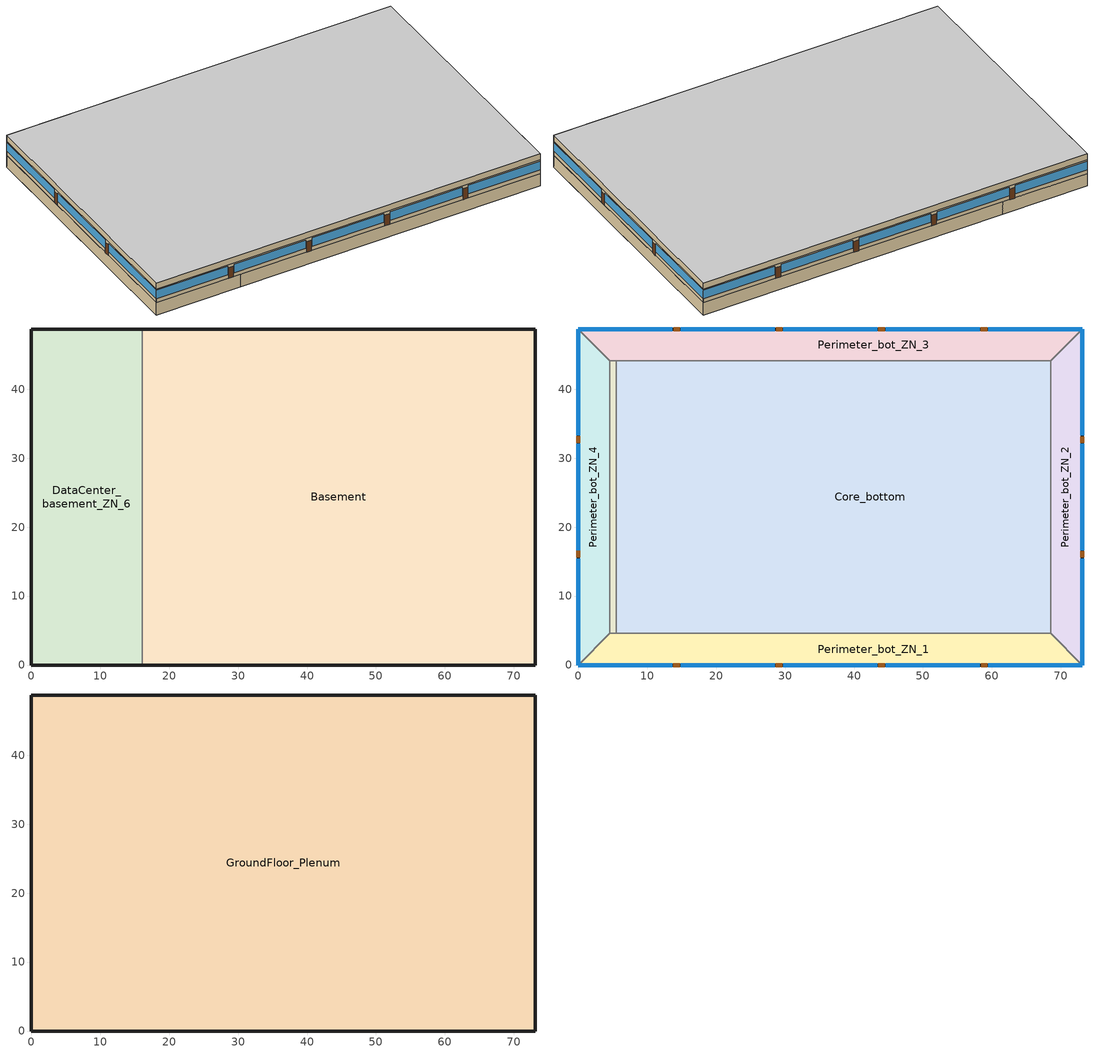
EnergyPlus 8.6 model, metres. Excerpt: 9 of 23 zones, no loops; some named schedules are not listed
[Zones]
Basement
 floor othersidecoefficients (ext_slab_8in_with_carpet): 73.11,48.74 73.11,0 16.08,0 16.08,48.74 z-2.44
 wall othersidecoefficients (basement_wall): 16.08,0 73.11,0 73.11,48.74 16.08,48.74 z-2.44:0
 wall to DataCenter_basement_ZN_6 (int_wall): 16.08,48.74 16.08,0 z-2.44:0
DataCenter_basement_ZN_6
 floor othersidecoefficients (ext_slab_8in_with_carpet): 16.08,48.74 16.08,0 0,0 0,48.74 z-2.44
 wall othersidecoefficients (basement_wall): 16.08,48.74 0,48.74 0,0 16.08,0 z-2.44:0
Core_bottom
 floor to DataCenter_basement_ZN_6 (int_slab_floor): 16.08,44.16 16.08,4.57 5.49,4.57 5.49,44.16 z0
 floor to Basement (int_slab_floor): 68.53,44.16 68.53,4.57 16.08,4.57 16.08,44.16 z0
 wall to Perimeter_bot_ZN_1 (int_wall): 5.49,4.57 68.53,4.57 z0:2.74
 wall to DataCenter_bot_ZN_6 (int_wall): 5.49,44.16 5.49,4.57 z0:2.74
 wall to Perimeter_bot_ZN_3 (int_wall): 68.53,44.16 5.49,44.16 z0:2.74
 wall to Perimeter_bot_ZN_2 (int_wall): 68.53,4.57 68.53,44.16 z0:2.74
 ceiling to GroundFloor_Plenum (DropCeiling): 5.49,44.16 5.49,4.57 68.53,4.57 68.53,44.16 z2.74
Perimeter_bot_ZN_3
 floor to Basement (int_slab_floor): 73.11,48.74 68.53,44.16 16.08,44.16 16.08,48.74 z0
 floor to DataCenter_basement_ZN_6 (int_slab_floor): 16.08,48.74 16.08,44.16 4.57,44.16 0,48.74 z0
 wall outside (nonres_ext_wall): 73.11,48.74 0,48.74 z0:2.74
 wall to Perimeter_bot_ZN_4 (int_wall): 0,48.74 4.57,44.16 z0:2.74
 wall to Perimeter_bot_ZN_2 (int_wall): 68.53,44.16 73.11,48.74 z0:2.74
 wall to DataCenter_bot_ZN_6 (int_wall): 4.57,44.16 5.49,44.16 z0:2.74
 window (Window_U_0.42_SHGC_0.35): 73.11,48.74 59.46,48.74 / 58.24,48.74 44.6,48.74 / 43.38,48.74 29.73,48.74 / 28.51,48.74 14.86,48.74 / 13.65,48.74 0,48.74 z0.8:2.5
 door (Swinging Door_con): 59.29,48.74 58.38,48.74 / 44.44,48.74 43.52,48.74 / 29.61,48.74 28.7,48.74 / 14.74,48.74 13.82,48.74 z0:2.13
 ceiling to GroundFloor_Plenum (DropCeiling): 0,48.74 4.57,44.16 68.53,44.16 73.11,48.74 z2.74
Perimeter_bot_ZN_2
 floor to Basement (int_slab_floor): 73.11,48.74 73.11,0 68.53,4.57 68.53,44.16 z0
 wall outside (nonres_ext_wall): 73.11,0 73.11,48.74 z0:2.74
 wall to Perimeter_bot_ZN_1 (int_wall): 68.53,4.57 73.11,0 z0:2.74
 window (Window_U_0.42_SHGC_0.35): 73.11,0 73.11,15.43 / 73.11,16.65 73.11,32.09 / 73.11,33.3 73.11,48.74 z0.83:2.5
 door (Swinging Door_con): 73.11,15.6 73.11,16.51 / 73.11,32.21 73.11,33.12 z0:2.13
 ceiling to GroundFloor_Plenum (DropCeiling): 68.53,44.16 68.53,4.57 73.11,0 73.11,48.74 z2.74
Perimeter_bot_ZN_1
 floor to DataCenter_basement_ZN_6 (int_slab_floor): 16.08,4.57 16.08,0 0,0 4.57,4.57 z0
 floor to Basement (int_slab_floor): 68.53,4.57 73.11,0 16.08,0 16.08,4.57 z0
 wall outside (nonres_ext_wall): 0,0 73.11,0 z0:2.74
 wall to DataCenter_bot_ZN_6 (int_wall): 5.49,4.57 4.57,4.57 z0:2.74
 wall to Perimeter_bot_ZN_4 (int_wall): 4.57,4.57 0,0 z0:2.74
 window (Window_U_0.42_SHGC_0.35): 0,0 13.65,0 / 14.87,0 28.51,0 / 29.73,0 43.38,0 / 44.6,0 58.24,0 / 59.46,0 73.11,0 z0.8:2.5
 door (Swinging Door_con): 13.81,0 14.73,0 / 28.64,0 29.56,0 / 43.53,0 44.44,0 / 58.43,0 59.34,0 z0:2.13
 ceiling to GroundFloor_Plenum (DropCeiling): 4.57,4.57 0,0 73.11,0 68.53,4.57 z2.74
Perimeter_bot_ZN_4
 floor to DataCenter_basement_ZN_6 (int_slab_floor): 4.57,44.16 4.57,4.57 0,0 0,48.74 z0
 wall outside (nonres_ext_wall): 0,48.74 0,0 z0:2.74
 wall to DataCenter_bot_ZN_6 (int_wall): 4.57,4.57 4.57,44.16 z0:2.74
 window (Window_U_0.42_SHGC_0.35): 0,48.74 0,33.3 / 0,32.09 0,16.65 / 0,15.43 0,0 z0.83:2.5
 door (Swinging Door_con): 0,33.19 0,32.27 / 0,16.55 0,15.64 z0:2.13
 ceiling to GroundFloor_Plenum (DropCeiling): 0,48.74 0,0 4.57,4.57 4.57,44.16 z2.74
DataCenter_bot_ZN_6
 floor to DataCenter_basement_ZN_6 (int_slab_floor): 5.49,44.16 5.49,4.57 4.57,4.57 4.57,44.16 z0
 ceiling to GroundFloor_Plenum (DropCeiling): 4.57,44.16 4.57,4.57 5.49,4.57 5.49,44.16 z2.74
GroundFloor_Plenum
 wall outside (nonres_ext_wall): 73.11,48.74 0,48.74 0,0 73.11,0 73.11,48.74 z2.74:3.96
 ceiling adiabatic (int_slab_ceiling): 0,48.74 0,0 73.11,0 73.11,48.74 z3.96
[Building]
Large Office: North Axis {deg}=0; Terrain=City; Loads Convergence Tolerance Value=0.04; Temperature Convergence Tolerance Value {deltaC}=0.2; Solar Distribution=FullInteriorAndExterior; Maximum Number of Warmup Days=25; Minimum Number of Warmup Days=6
[Site:Location]
Albuquerque.Intl.Sunport_NM_USA WMO=723650: Latitude {deg}=35.04; Longitude {deg}=-106.62; Time Zone {hr}=-7; Elevation {m}=1620
[SizingPeriod:DesignDay] Day of Month=21; Dry-Bulb Temperature Range Modifier Type=DefaultMultipliers; Humidity Condition Type=Wetbulb; Barometric Pressure {Pa}=83318; Rain Indicator=No; Snow Indicator=No; Daylight Saving Time Indicator=No
Name | Month | Day Type | Maximum Dry-Bulb Temperature {C} | Daily Dry-Bulb Temperature Range {deltaC} | Wetbulb or DewPoint at Maximum Dry-Bulb {C} | Wind Speed {m/s} | Wind Direction {deg} | Solar Model Indicator | Sky Clearness | ASHRAE Clear Sky Optical Depth for Beam Irradiance (taub) | ASHRAE Clear Sky Optical Depth for Diffuse Irradiance (taud)
Albuquerque.Intl.Sunport_NM_USA Ann Htg 99.6% Condns DB | 12 | WinterDesignDay | -7.9 | 0 | -7.9 | 3.2 | 0 | ASHRAEClearSky | 0
Albuquerque.Intl.Sunport_NM_USA Ann Clg .4% Condns DB=>MWB | 7 | SummerDesignDay | 35.1 | 13.5 | 15.7 | 4.4 | 220 | ASHRAETau |  | 0.463 | 1.887
[Site:WaterMainsTemperature]
Calculation Method=Correlation; Annual Average Outdoor Air Temperature {C}=13.6333; Maximum Difference In Monthly Average Outdoor Air Temperatures {deltaC}=23.5
[Material:NoMass] Thermal Absorptance=0.9; Solar Absorptance=0.7
Name | Roughness | Thermal Resistance {m2-K/W} | Visible Absorptance
Opaque Door panel_con | MediumRough | 0.475964 | 0.7
CP02 CARPET PAD | VeryRough | 0.21648 | 0.8
Nonres_Exterior_Wall_Insulation | MediumSmooth | 1.37633 | 0.7
[Construction]
Swinging Door_con: Opaque Door panel_con
InteriorFurnishings: Std Wood 6inch
DropCeiling: AC02 Acoustic Ceiling
int_wall: G01 13mm gypsum board, G01 13mm gypsum board
ext_slab_8in_with_carpet: 200mm Normalweight concrete floor, CP02 CARPET PAD
int_slab_floor: 100mm Normalweight concrete floor, CP02 CARPET PAD
int_slab_ceiling: CP02 CARPET PAD, 100mm Normalweight concrete floor
basement_wall: M10 200mm concrete block basement wall
nonres_ext_wall: 200mm Normalweight concrete wall, Nonres_Exterior_Wall_Insulation, G01 13mm gypsum board
Window_U_0.42_SHGC_0.35: LoE TINT 6MM, AIR 6MM, CLEAR 6MM
[Material]
Name | Roughness | Thickness {m} | Conductivity {W/m-K} | Density {kg/m3} | Specific Heat {J/kg-K} | Thermal Absorptance | Solar Absorptance | Visible Absorptance
Std Wood 6inch | MediumSmooth | 0.15 | 0.12 | 540 | 1210 | 0.9 | 0.7 | 0.7
AC02 Acoustic Ceiling | MediumSmooth | 0.0127 | 0.057 | 288 | 1339 | 0.9 | 0.7 | 0.2
G01 13mm gypsum board | Smooth | 0.0127 | 0.16 | 800 | 1090 | 0.9 | 0.7 | 0.5
200mm Normalweight concrete wall; 200mm Normalweight concrete floor | MediumRough | 0.2032 | 2.31 | 2322 | 832
100mm Normalweight concrete floor | MediumRough | 0.1016 | 2.31 | 2322 | 832
M10 200mm concrete block basement wall | MediumRough | 0.2032 | 1.326 | 1842 | 912
[WindowMaterial:Glazing] Optical Data Type=SpectralAverage; Infrared Transmittance at Normal Incidence=0
Name | Thickness {m} | Solar Transmittance at Normal Incidence | Front Side Solar Reflectance at Normal Incidence | Back Side Solar Reflectance at Normal Incidence | Visible Transmittance at Normal Incidence | Front Side Visible Reflectance at Normal Incidence | Back Side Visible Reflectance at Normal Incidence | Front Side Infrared Hemispherical Emissivity | Back Side Infrared Hemispherical Emissivity | Conductivity {W/m-K}
CLEAR 6MM | 0.006 | 0.775 | 0.071 | 0.071 | 0.881 | 0.08 | 0.08 | 0.84 | 0.84 | 0.9
LoE TINT 6MM | .006 | .36 | .093 | .2 | .5 | .035 | .054 | .84 | .1 | .9
[WindowMaterial:Gas]
AIR 6MM: Gas Type=Air; Thickness {m}=0.0063
[SurfaceProperty:OtherSideCoefficients] Combined Convective/Radiative Film Coefficient {W/m2-K}=0; Constant Temperature {C}=1; Constant Temperature Coefficient=1; External Dry-Bulb Temperature Coefficient=0; Ground Temperature Coefficient=0; Wind Speed Coefficient=0; Zone Air Temperature Coefficient=0; Sinusoidal Variation of Constant Temperature Coefficient=No; Period of Sinusoidal Variation {hr}=24
Name | Constant Temperature Schedule
surfPropOthSdCoefBasementAvgWall | scheduleOSCBasementWallSurfaceTemp
surfPropOthSdCoefBasementAvgFloor | scheduleOSCBasementFloorTemp
surfPropOthSdCoefBasementUpperWall | scheduleOSCBasementUpperWallTemp
surfPropOthSdCoefBasementLowerWall | scheduleOSCBasementLowerWallTemp
[Zone] Multiplier=1
Name | Type | Ceiling Height {m} | Volume {m3} | Floor Area {m2} | Part of Total Floor Area
Basement; Core_bottom; Perimeter_bot_ZN_3; Perimeter_bot_ZN_2; Perimeter_bot_ZN_1; Perimeter_bot_ZN_4 | 1 | autocalculate | autocalculate | autocalculate | YES
GroundFloor_Plenum |  | autocalculate | autocalculate | autocalculate | No
DataCenter_bot_ZN_6; DataCenter_basement_ZN_6
[InternalMass] Construction=InteriorFurnishings
Name | Zone | Surface Area {m2}
Basement_InternalMass_1 | Basement | 7126.21
Core_bottom_InternalMass_1 | Core_bottom | 5064.65
Perimeter_bot_ZN_3_InternalMass_1 | Perimeter_bot_ZN_3 | 626.8258
Perimeter_bot_ZN_2_InternalMass_1 | Perimeter_bot_ZN_2 | 403.9504
Perimeter_bot_ZN_1_InternalMass_1 | Perimeter_bot_ZN_1 | 626.8354
Perimeter_bot_ZN_4_InternalMass_1 | Perimeter_bot_ZN_4 | 403.9478
[People] Number of People Schedule=BLDG_OCC_SCH; Number of People Calculation Method=Area/Person; Zone Floor Area per Person {m2/person}=18.5788; Fraction Radiant=0.3; Sensible Heat Fraction=AUTOCALCULATE; Activity Level Schedule=ACTIVITY_SCH; Enable ASHRAE 55 Comfort Warnings=No; Mean Radiant Temperature Calculation Type=ZoneAveraged; Work Efficiency Schedule=WORK_EFF_SCH; Clothing Insulation Calculation Method=ClothingInsulationSchedule; Clothing Insulation Schedule=CLOTHING_SCH; Air Velocity Schedule=AIR_VELO_SCH; Thermal Comfort Model 1 Type=FANGER
Name | Zone or ZoneList
Basement | Basement
Core_bottom | Core_bottom
Perimeter_bot_ZN_3 | Perimeter_bot_ZN_3
Perimeter_bot_ZN_2 | Perimeter_bot_ZN_2
Perimeter_bot_ZN_1 | Perimeter_bot_ZN_1
Perimeter_bot_ZN_4 | Perimeter_bot_ZN_4
[Lights] Schedule=BLDG_LIGHT_SCH; Design Level Calculation Method=Watts/Area; Watts per Zone Floor Area {W/m2}=8.50349; Return Air Fraction=0; Fraction Radiant=0.7; Fraction Visible=0.2; Fraction Replaceable=1; Return Air Fraction Calculated from Plenum Temperature=No
Name | Zone or ZoneList
Basement_Lights | Basement
Core_bottom_Lights | Core_bottom
Perimeter_bot_ZN_3_Lights | Perimeter_bot_ZN_3
Perimeter_bot_ZN_2_Lights | Perimeter_bot_ZN_2
Perimeter_bot_ZN_1_Lights | Perimeter_bot_ZN_1
Perimeter_bot_ZN_4_Lights | Perimeter_bot_ZN_4
DataCenter_Basement_Lights | DataCenter_basement_ZN_6
DataCenter_bot_Lights | DataCenter_bot_ZN_6
[ElectricEquipment] Fraction Latent=0; Fraction Lost=0
Name | Zone or ZoneList | Schedule | Design Level Calculation Method | Design Level {W} | Fraction Radiant | Watts per Zone Floor Area {W/m2}
Basement_MiscPlug_Equip | Basement | Always_on | EquipmentLevel | 13457.5 | 0.5
Core_bottom_MiscPlug_Equip | Core_bottom | BLDG_EQUIP_SCH | EquipmentLevel | 20142.9 | 0.5
Perimeter_bot_ZN_3_MiscPlug_Equip | Perimeter_bot_ZN_3 | BLDG_EQUIP_SCH | EquipmentLevel | 2529.24 | 0.5
Perimeter_bot_ZN_2_MiscPlug_Equip | Perimeter_bot_ZN_2 | BLDG_EQUIP_SCH | EquipmentLevel | 1629.94 | 0.5
Perimeter_bot_ZN_1_MiscPlug_Equip | Perimeter_bot_ZN_1 | BLDG_EQUIP_SCH | EquipmentLevel | 2529.28 | 0.5
Perimeter_bot_ZN_4_MiscPlug_Equip | Perimeter_bot_ZN_4 | BLDG_EQUIP_SCH | EquipmentLevel | 1629.93 | 0.5
DataCenter_Basement_MiscPlug_Equip | DataCenter_basement_ZN_6 | ALWAYS_ON | Watts/Area | 0 | 0.1 | 484.423
DataCenter_bot_MiscPlug_Equip | DataCenter_bot_ZN_6 | ALWAYS_ON | Watts/Area | 0 | 0.1 | 215.299
[Exterior:FuelEquipment] Fuel Use Type=Electricity
Name | Schedule | Design Level {W}
Elevators | BLDG_ELEVATORS | 244444
Elevators_Lights_Fan | ELEV_LIGHT_FAN_SCH_ADD_DF | 752
[Exterior:Lights] Control Option=AstronomicalClock
Name | Schedule | Design Level {W}
Exterior_Lights_a | Exterior_lighting_schedule_a | 12979.2
Exterior_Lights_b | Exterior_lighting_schedule_b_2016 | 968.1
Exterior_Lights_c | Exterior_lighting_schedule_c_2016 | 26026.9
[Daylighting:Controls] Daylighting Method=SplitFlux; Lighting Control Type=Stepped; Minimum Input Power Fraction for Continuous or ContinuousOff Dimming Control=0.3; Minimum Light Output Fraction for Continuous or ContinuousOff Dimming Control=0.2; Number of Stepped Control Steps=3; Probability Lighting will be Reset When Needed in Manual Stepped Control=1; Maximum Allowable Discomfort Glare Index=22; Fraction of Zone Controlled by Reference Point 1=0.3857; Illuminance Setpoint at Reference Point 1 {lux}=375; Fraction of Zone Controlled by Reference Point 2=0.1385; Illuminance Setpoint at Reference Point 2 {lux}=375
Name | Zone | Glare Calculation Daylighting Reference Point | Glare Calculation Azimuth Angle of View Direction Clockwise from Zone y-Axis {deg} | Daylighting Reference Point 1 | Daylighting Reference Point 2
Perimeter_bot_ZN_1_DaylCtrl | Perimeter_bot_ZN_1 | Perimeter_bot_ZN_1_DaylRefPt1 | 180 | Perimeter_bot_ZN_1_DaylRefPt1 | Perimeter_bot_ZN_1_DaylRefPt2
Perimeter_bot_ZN_2_DaylCtrl | Perimeter_bot_ZN_2 | Perimeter_bot_ZN_2_DaylRefPt1 | 90 | Perimeter_bot_ZN_2_DaylRefPt1 | Perimeter_bot_ZN_2_DaylRefPt2
Perimeter_bot_ZN_3_DaylCtrl | Perimeter_bot_ZN_3 | Perimeter_bot_ZN_3_DaylRefPt1 | 0 | Perimeter_bot_ZN_3_DaylRefPt1 | Perimeter_bot_ZN_3_DaylRefPt2
Perimeter_bot_ZN_4_DaylCtrl | Perimeter_bot_ZN_4 | Perimeter_bot_ZN_4_DaylRefPt1 | 270 | Perimeter_bot_ZN_4_DaylRefPt1 | Perimeter_bot_ZN_4_DaylRefPt2
[ZoneInfiltration:DesignFlowRate] Schedule=INFIL_SCH_PNNL; Design Flow Rate Calculation Method=Flow/ExteriorArea; Flow per Exterior Surface Area {m3/s-m2}=0.00056896; Constant Term Coefficient=0; Temperature Term Coefficient=0; Velocity Term Coefficient=0.224; Velocity Squared Term Coefficient=0
Name | Zone or ZoneList
Perimeter_bot_ZN_3_Infiltration | Perimeter_bot_ZN_3
Perimeter_bot_ZN_2_Infiltration | Perimeter_bot_ZN_2
Perimeter_bot_ZN_1_Infiltration | Perimeter_bot_ZN_1
Perimeter_bot_ZN_4_Infiltration | Perimeter_bot_ZN_4
GroundFloor_Plenum_Infiltration | GroundFloor_Plenum
[AvailabilityManager:Scheduled] Schedule=Always_On
AirLoop DataCenter Basement Availability; AirLoop DataCenter bot Availability; AirLoop DataCenter mid Availability; AirLoop DataCenter top Availability
[AvailabilityManager:NightCycle] Applicability Schedule=Always_On; Fan Schedule=HVACOperationSchd; Control Type=CycleOnAny; Thermostat Tolerance {deltaC}=1; Cycling Run Time {s}=1800
CAV_bas Availability Manager; VAV_bot WITH REHEAT Availability Manager; VAV_mid WITH REHEAT Availability Manager; VAV_top WITH REHEAT Availability Manager
[AirLoopHVAC:ReturnPlenum]
GroundFloor_Return_Plenum: Zone=GroundFloor_Plenum
[EnergyManagementSystem:Sensor]
Name | Output:Variable or Output:Meter | Output:Variable or Output:Meter Index Key
T_OA | Site Outdoor Air Drybulb Temperature
Facility_Int_LTG | InteriorLights:Electricity
SensedCurveInput | Performance Curve Input Variable 1 Value | Tower_Fan_Curve
SensedCurveValue | Performance Curve Output Value | Tower_Fan_Curve
OAT | Site Outdoor Air Drybulb Temperature | Environment
[EnergyManagementSystem:Actuator]
Name | Actuated Component Unique | Actuated Component Type | Actuated Component Control Type
DataCenter_ExtraWaterHeatC_SP | AirLoop DataCenter Basement Supply Air Outlet | System Node Setpoint | Temperature Setpoint
DataCenter_ExtraElecHeatC_Status | DataCenter_ExtraElecHeatC_Sch | Schedule:Compact | Schedule Value
DataCenter_ExtraWaterHeatC_Status | DataCenter_ExtraWaterHeatC_Sch | Schedule:Compact | Schedule Value
TowerCurveOutput | Tower_Fan_Curve | Curve | Curve Result
BoilerCurve | HEATSYS1 BOILER EFFICIENCY CURVE | Curve | Curve Result
CLGSETP_SCH_Actuator | CLGSETP_SCH_Yes_Optimum | Schedule:Compact | Schedule Value
HTGSETP_SCH_Actuator | HTGSETP_SCH_Yes_Optimum | Schedule:Compact | Schedule Value
Basement_Light_Actuator | Basement_lights | Lights | Electric Power Level
Core_bottom_Light_Actuator | Core_bottom_lights | Lights | Electric Power Level
Core_mid_Light_Actuator | Core_mid_lights | Lights | Electric Power Level
Core_top_Light_Actuator | Core_top_lights | Lights | Electric Power Level
Perimeter_bot_ZN_3_Light_Actuator | Perimeter_bot_ZN_3_lights | Lights | Electric Power Level
Perimeter_bot_ZN_2_Light_Actuator | Perimeter_bot_ZN_2_lights | Lights | Electric Power Level
Perimeter_bot_ZN_1_Light_Actuator | Perimeter_bot_ZN_1_lights | Lights | Electric Power Level
Perimeter_bot_ZN_4_Light_Actuator | Perimeter_bot_ZN_4_lights | Lights | Electric Power Level
Perimeter_mid_ZN_3_Light_Actuator | Perimeter_mid_ZN_3_lights | Lights | Electric Power Level
Perimeter_mid_ZN_2_Light_Actuator | Perimeter_mid_ZN_2_lights | Lights | Electric Power Level
Perimeter_mid_ZN_1_Light_Actuator | Perimeter_mid_ZN_1_lights | Lights | Electric Power Level
Perimeter_mid_ZN_4_Light_Actuator | Perimeter_mid_ZN_4_lights | Lights | Electric Power Level
Perimeter_top_ZN_3_Light_Actuator | Perimeter_top_ZN_3_lights | Lights | Electric Power Level
Perimeter_top_ZN_2_Light_Actuator | Perimeter_top_ZN_2_lights | Lights | Electric Power Level
Perimeter_top_ZN_1_Light_Actuator | Perimeter_top_ZN_1_lights | Lights | Electric Power Level
Perimeter_top_ZN_4_Light_Actuator | Perimeter_top_ZN_4_lights | Lights | Electric Power Level
[EnergyManagementSystem:ProgramCallingManager]
DataCenter_Main_Manager: InsideHVACSystemIterationLoop; DataCenter_Main
Transformer_Load_Prog_Manager: AfterPredictorAfterHVACManagers; Transformer_Load_Prog
ChangeTowerFlow_Manager: InsideHVACSystemIterationLoop; ChangTowerFlow
BoilerParManager: BeginNewEnvironment; SetBoilerPar
BoilerCurveManager: InsideHVACSystemIterationLoop; SetBoilerCurve
OA_BASED_OPTIMUM_START_EMS_Program Manager: AfterPredictorAfterHVACManagers; OA_BASED_OPTIMUM_START_EMS_Program
PlantPump_EMS_Program Manager: InsideHVACSystemIterationLoop; PlantPump_EMS_Program
SET_Basement_Light_EMS_Program_Prog_Manager: AfterPredictorAfterHVACManagers; SET_Basement_Light_EMS_Program
SET_Core_bottom_Light_EMS_Program_Prog_Manager: AfterPredictorAfterHVACManagers; SET_Core_bottom_Light_EMS_Program
SET_Core_mid_Light_EMS_Program_Prog_Manager: AfterPredictorAfterHVACManagers; SET_Core_mid_Light_EMS_Program
SET_Core_top_Light_EMS_Program_Prog_Manager: AfterPredictorAfterHVACManagers; SET_Core_top_Light_EMS_Program
SET_Perimeter_bot_ZN_3_Light_EMS_Program_Prog_Manager: AfterPredictorAfterHVACManagers; SET_Perimeter_bot_ZN_3_Light_EMS_Program
SET_Perimeter_bot_ZN_2_Light_EMS_Program_Prog_Manager: AfterPredictorAfterHVACManagers; SET_Perimeter_bot_ZN_2_Light_EMS_Program
SET_Perimeter_bot_ZN_1_Light_EMS_Program_Prog_Manager: AfterPredictorAfterHVACManagers; SET_Perimeter_bot_ZN_1_Light_EMS_Program
SET_Perimeter_bot_ZN_4_Light_EMS_Program_Prog_Manager: AfterPredictorAfterHVACManagers; SET_Perimeter_bot_ZN_4_Light_EMS_Program
SET_Perimeter_mid_ZN_3_Light_EMS_Program_Prog_Manager: AfterPredictorAfterHVACManagers; SET_Perimeter_mid_ZN_3_Light_EMS_Program
SET_Perimeter_mid_ZN_2_Light_EMS_Program_Prog_Manager: AfterPredictorAfterHVACManagers; SET_Perimeter_mid_ZN_2_Light_EMS_Program
SET_Perimeter_mid_ZN_1_Light_EMS_Program_Prog_Manager: AfterPredictorAfterHVACManagers; SET_Perimeter_mid_ZN_1_Light_EMS_Program
SET_Perimeter_mid_ZN_4_Light_EMS_Program_Prog_Manager: AfterPredictorAfterHVACManagers; SET_Perimeter_mid_ZN_4_Light_EMS_Program
SET_Perimeter_top_ZN_3_Light_EMS_Program_Prog_Manager: AfterPredictorAfterHVACManagers; SET_Perimeter_top_ZN_3_Light_EMS_Program
SET_Perimeter_top_ZN_2_Light_EMS_Program_Prog_Manager: AfterPredictorAfterHVACManagers; SET_Perimeter_top_ZN_2_Light_EMS_Program
SET_Perimeter_top_ZN_1_Light_EMS_Program_Prog_Manager: AfterPredictorAfterHVACManagers; SET_Perimeter_top_ZN_1_Light_EMS_Program
SET_Perimeter_top_ZN_4_Light_EMS_Program_Prog_Manager: AfterPredictorAfterHVACManagers; SET_Perimeter_top_ZN_4_Light_EMS_Program
GettimeV: EndOfSystemTimestepBeforeHVACReporting; GetTimelagV
[EnergyManagementSystem:Program]
DataCenter_Main: IF DataCenter_Humidifier_Status > 0; SET DataCenter_ExtraElecHeatC_Status = 1; SET DataCenter_ExtraElecHeatC_SP = DataCenter_AfterHumidifier_Temp + 0.36; ELSE; SET DataCenter_ExtraElecHeatC_Status = 0; SET DataCenter_ExtraElecHeatC_SP = NULL; ENDIF; IF T_OA < 10 && DataCenter_HeatC_Status >0; SET HeatGain = 0 * (DataCenter_FanDesignMass/1.2) *2118; SET FlowRate = (DataCenter_FanMassFlow/1.2)*2118; SET DataCenter_PreheatDeltaT = HeatGain/(1.08*FlowRate); SET DataCenter_ExtraWaterHeatC_Status = 1; SET DataCenter_ExtraWaterHeatC_SP = DataCenter_AfterElecHeatC_Temp + DataCenter_PreheatDeltaT; ELSE; SET DataCenter_ExtraWaterHeatC_Status = 0; SET DataCenter_ExtraWaterHeatC_SP = NULL; ENDIF
Transformer_Load_Prog: SET Wired_LTG = Facility_Int_LTG*0.0281
